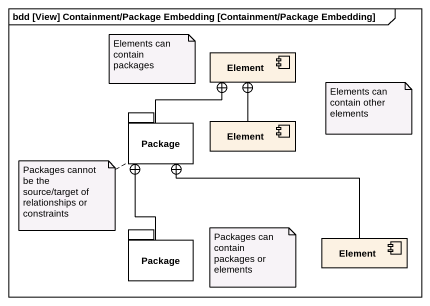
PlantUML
@startuml
mainframe bdd [View] Containment/Package Embedding [Containment/Package Embedding]
component Element
package "Package" as Package_ {
}
component "Element" as Element_2
package "Package" as Package__2 {
}
component "Element" as Element_3
Package_ -up-+ Element
Element_2 -up-+ Element
Package__2 -up-+ Package_
Element_3 -left-+ Package_
note as N1
  Elements can contain packages
end note
note as N2
  Elements can contain other elements
end note
note bottom of Package_ : Packages cannot be the source/target of relationships or constraints
note as N4
  Packages can contain packages or elements
end note
@enduml
